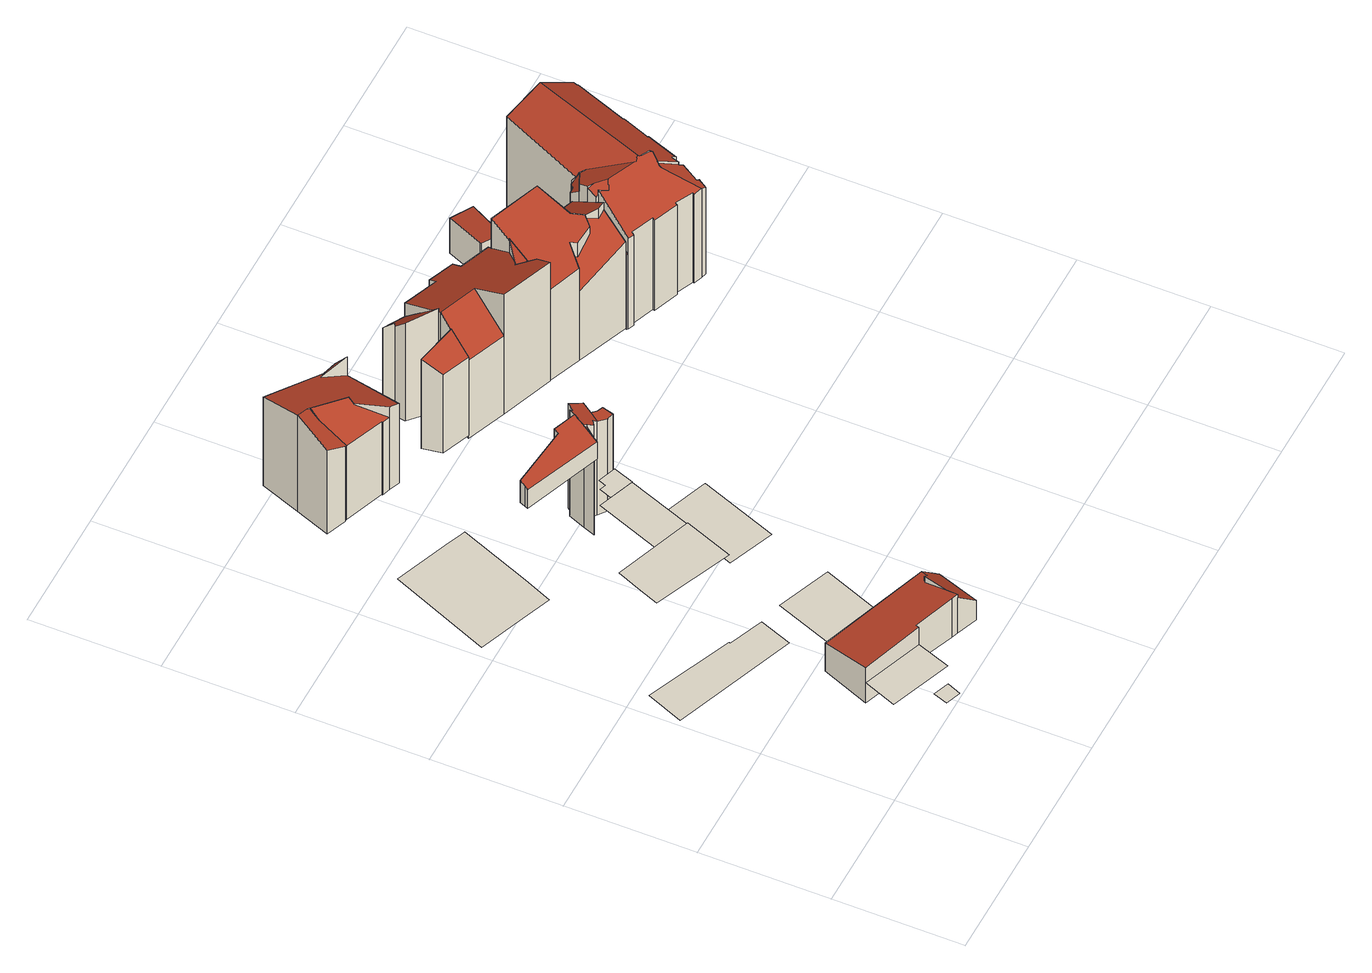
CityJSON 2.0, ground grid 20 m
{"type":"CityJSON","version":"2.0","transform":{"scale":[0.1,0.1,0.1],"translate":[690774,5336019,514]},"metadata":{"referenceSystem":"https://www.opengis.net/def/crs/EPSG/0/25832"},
"CityObjects":{
"building1":{"type":"Building","attributes":{"area_m2":55.53,"max_x":690797.88,"max_y":5336030,"min_x":690786.38,"min_y":5336021.5,"rf_extrusion_mode":"skip","rf_force_lod11":false,"rf_h_ground":518.7,"rf_h_pc_98p":0,"rf_h_roof_50p":0,"rf_h_roof_70p":0,"rf_h_roof_max":0,"rf_h_roof_min":0,"rf_is_glass_roof":false,"rf_nodata_frac":0.977,"rf_nodata_r":0,"rf_pc_select":"_HIGHEST_YET_INSUFFICIENT_COVERAGE","rf_pc_year":2026,"rf_pointcloud_unusable":true,"rf_pt_density":11.2,"rf_roof_planes":0,"rf_roof_type":"no points","rf_success":true,"rf_t_run":7,"source_file":"690_5336.gml"},"geometry":[{"type":"MultiSurface","lod":"0","boundaries":[[[0,1,2,3]]]}]},
"building2":{"type":"Building","attributes":{"area_m2":118.25,"max_x":690795.81,"max_y":5336057,"min_x":690774.81,"min_y":5336044,"rf_extrusion_mode":"skip","rf_force_lod11":false,"rf_h_ground":514.73,"rf_h_pc_98p":0,"rf_h_roof_50p":0,"rf_h_roof_70p":0,"rf_h_roof_max":0,"rf_h_roof_min":0,"rf_is_glass_roof":false,"rf_nodata_frac":1,"rf_nodata_r":0,"rf_pc_select":"_HIGHEST_YET_INSUFFICIENT_COVERAGE","rf_pc_year":0,"rf_pointcloud_unusable":true,"rf_pt_density":0,"rf_roof_planes":0,"rf_roof_type":"no points","rf_success":true,"rf_t_run":0,"source_file":"690_5336.gml"},"geometry":[{"type":"MultiSurface","lod":"0","boundaries":[[[4,5,6,7,8,9,10]]]}]},
"building3":{"type":"Building","attributes":{"area_m2":5.8,"max_x":690795.94,"max_y":5336022.5,"min_x":690792.81,"min_y":5336019,"rf_extrusion_mode":"skip","rf_force_lod11":false,"rf_h_ground":515.04,"rf_h_pc_98p":0,"rf_h_roof_50p":0,"rf_h_roof_70p":0,"rf_h_roof_max":0,"rf_h_roof_min":0,"rf_is_glass_roof":false,"rf_nodata_frac":0.25,"rf_nodata_r":0,"rf_pc_select":"_HIGHEST_YET_INSUFFICIENT_COVERAGE","rf_pc_year":2026,"rf_pointcloud_unusable":true,"rf_pt_density":12.44,"rf_roof_planes":0,"rf_roof_type":"no points","rf_success":true,"rf_t_run":3,"source_file":"690_5336.gml"},"geometry":[{"type":"MultiSurface","lod":"0","boundaries":[[[11,12,13,14]]]}]},
"building4":{"type":"Building","attributes":{"area_m2":101.1,"max_x":690793.38,"max_y":5336063.5,"min_x":690778.38,"min_y":5336051.5,"rf_extrusion_mode":"skip","rf_force_lod11":false,"rf_h_ground":532.24,"rf_h_pc_98p":0,"rf_h_roof_50p":0,"rf_h_roof_70p":0,"rf_h_roof_max":0,"rf_h_roof_min":0,"rf_is_glass_roof":false,"rf_nodata_frac":1,"rf_nodata_r":0,"rf_pc_select":"_HIGHEST_YET_INSUFFICIENT_COVERAGE","rf_pc_year":0,"rf_pointcloud_unusable":true,"rf_pt_density":0,"rf_roof_planes":0,"rf_roof_type":"no points","rf_success":true,"rf_t_run":0,"source_file":"690_5336.gml"},"geometry":[{"type":"MultiSurface","lod":"0","boundaries":[[[15,16,17,18,19]]]}]},
"building5":{"type":"Building","attributes":{"area_m2":160.46,"max_x":690811.12,"max_y":5336037.5,"min_x":690788.38,"min_y":5336023,"rf_extrusion_mode":"standard","rf_force_lod11":false,"rf_h_ground":514.7,"rf_h_pc_98p":0,"rf_h_roof_50p":521.52,"rf_h_roof_70p":521.89,"rf_h_roof_max":522.26,"rf_h_roof_min":518.36,"rf_h_roof_ridge":522.28,"rf_is_glass_roof":false,"rf_nodata_frac":0.54,"rf_nodata_r":0,"rf_pc_select":"_HIGHEST_YET_INSUFFICIENT_COVERAGE","rf_pc_year":2026,"rf_pointcloud_unusable":false,"rf_pt_density":106.25,"rf_ridgelines":1,"rf_rmse_lod22":0.332,"rf_roof_planes":4,"rf_roof_type":"slanted","rf_success":true,"rf_t_run":78,"rf_volume_lod22":1037.37,"source_file":"690_5336.gml"},"children":["building5-1"]},
"building5-1":{"type":"BuildingPart","parents":["building5"],"geometry":[{"type":"Solid","lod":"2.2","boundaries":[[[[20,21,22,23,24,25,26,27,28]],[[29,26,25,30]],[[30,25,24,31]],[[31,24,23,32]],[[33,21,20,34]],[[32,23,22,35]],[[36,37,38]],[[34,20,28,39]],[[40,27,26,29]],[[39,28,27,40]],[[35,22,21,33,41]],[[42,43,44]],[[41,33,44]],[[37,36,43,42]],[[43,36,38,40,29,30,31,32,35,41,44]],[[37,42,44,33,34,39,40,38]]]],"semantics":{"surfaces":[{"type":"GroundSurface"},{"type":"WallSurface","on_footprint_edge":true},{"type":"WallSurface","on_footprint_edge":false},{"type":"RoofSurface","rf_azimuth":3.85,"rf_h_roof_50p":521.33,"rf_h_roof_70p":521.59,"rf_h_roof_max":522.59,"rf_h_roof_min":520.3,"rf_slope":9.93},{"type":"RoofSurface","rf_azimuth":107.46,"rf_h_roof_50p":520.22,"rf_h_roof_70p":521.01,"rf_h_roof_max":522.59,"rf_h_roof_min":518.14,"rf_slope":42.85}],"values":[[0,1,1,1,1,1,2,1,1,1,1,2,2,2,3,4]]}}]},
"building6":{"type":"Building","attributes":{"area_m2":212.73,"max_x":690792.81,"max_y":5336096.5,"min_x":690774.56,"min_y":5336076.5,"rf_extrusion_mode":"standard","rf_force_lod11":false,"rf_h_ground":515.73,"rf_h_pc_98p":0,"rf_h_roof_50p":534.66,"rf_h_roof_70p":534.8,"rf_h_roof_max":535.06,"rf_h_roof_min":530.99,"rf_is_glass_roof":false,"rf_nodata_frac":0.582,"rf_nodata_r":0,"rf_pc_select":"_HIGHEST_YET_INSUFFICIENT_COVERAGE","rf_pc_year":2026,"rf_pointcloud_unusable":false,"rf_pt_density":7.04,"rf_ridgelines":0,"rf_rmse_lod22":0,"rf_roof_planes":2,"rf_roof_type":"slanted","rf_success":true,"rf_t_run":19,"rf_volume_lod22":0,"source_file":"690_5336.gml"},"geometry":[{"type":"MultiSurface","lod":"0","boundaries":[[[45,46,47,48,49,50,51,52]]]}]},
"building7":{"type":"Building","attributes":{"area_m2":65.28,"max_x":690797.19,"max_y":5336071,"min_x":690787.69,"min_y":5336059,"rf_extrusion_mode":"skip","rf_force_lod11":false,"rf_h_ground":531.93,"rf_h_pc_98p":0,"rf_h_roof_50p":0,"rf_h_roof_70p":0,"rf_h_roof_max":0,"rf_h_roof_min":0,"rf_is_glass_roof":false,"rf_nodata_frac":0.969,"rf_nodata_r":0,"rf_pc_select":"_HIGHEST_YET_INSUFFICIENT_COVERAGE","rf_pc_year":2026,"rf_pointcloud_unusable":true,"rf_pt_density":4.5,"rf_roof_planes":0,"rf_roof_type":"no points","rf_success":true,"rf_t_run":5,"source_file":"690_5336.gml"},"geometry":[{"type":"MultiSurface","lod":"0","boundaries":[[[53,54,55,56]]]}]},
"building8":{"type":"Building","attributes":{"area_m2":98.35,"max_x":690802.12,"max_y":5336063,"min_x":690790.44,"min_y":5336048.5,"rf_extrusion_mode":"skip","rf_force_lod11":false,"rf_h_ground":530.83,"rf_h_pc_98p":0,"rf_h_roof_50p":0,"rf_h_roof_70p":0,"rf_h_roof_max":0,"rf_h_roof_min":0,"rf_is_glass_roof":false,"rf_nodata_frac":0.954,"rf_nodata_r":0,"rf_pc_select":"_HIGHEST_YET_INSUFFICIENT_COVERAGE","rf_pc_year":2026,"rf_pointcloud_unusable":true,"rf_pt_density":10.67,"rf_roof_planes":0,"rf_roof_type":"no points","rf_success":true,"rf_t_run":1,"source_file":"690_5336.gml"},"geometry":[{"type":"MultiSurface","lod":"0","boundaries":[[[57,58,59,60]]]}]},
"building9":{"type":"Building","attributes":{"area_m2":113.41,"max_x":690807.62,"max_y":5336048,"min_x":690794.75,"min_y":5336033,"rf_extrusion_mode":"standard","rf_force_lod11":false,"rf_h_ground":514.87,"rf_h_pc_98p":0,"rf_h_roof_50p":518.55,"rf_h_roof_70p":518.58,"rf_h_roof_max":518.71,"rf_h_roof_min":518.32,"rf_is_glass_roof":false,"rf_nodata_frac":0.562,"rf_nodata_r":0,"rf_pc_select":"_HIGHEST_YET_INSUFFICIENT_COVERAGE","rf_pc_year":2026,"rf_pointcloud_unusable":false,"rf_pt_density":38.87,"rf_ridgelines":0,"rf_rmse_lod22":0,"rf_roof_planes":2,"rf_roof_type":"slanted","rf_success":true,"rf_t_run":45,"rf_volume_lod22":0,"source_file":"690_5336.gml"},"geometry":[{"type":"MultiSurface","lod":"0","boundaries":[[[61,62,63,64]]]}]},
"building10":{"type":"Building","attributes":{"area_m2":12.14,"max_x":690798.31,"max_y":5336073,"min_x":690793.38,"min_y":5336069,"rf_extrusion_mode":"skip","rf_force_lod11":false,"rf_h_ground":531.98,"rf_h_pc_98p":0,"rf_h_roof_50p":0,"rf_h_roof_70p":0,"rf_h_roof_max":0,"rf_h_roof_min":0,"rf_is_glass_roof":false,"rf_nodata_frac":0.854,"rf_nodata_r":0,"rf_pc_select":"_HIGHEST_YET_INSUFFICIENT_COVERAGE","rf_pc_year":2026,"rf_pointcloud_unusable":true,"rf_pt_density":9.14,"rf_roof_planes":0,"rf_roof_type":"no points","rf_success":true,"rf_t_run":2,"source_file":"690_5336.gml"},"geometry":[{"type":"MultiSurface","lod":"0","boundaries":[[[65,66,67,68,69,70]]]}]},
"building11":{"type":"Building","attributes":{"area_m2":177.84,"max_x":690805,"max_y":5336092,"min_x":690786.44,"min_y":5336074.5,"rf_extrusion_mode":"standard","rf_force_lod11":false,"rf_h_ground":530.38,"rf_h_pc_98p":0,"rf_h_roof_50p":534.55,"rf_h_roof_70p":534.89,"rf_h_roof_max":535.5,"rf_h_roof_min":533.78,"rf_is_glass_roof":false,"rf_nodata_frac":0.582,"rf_nodata_r":0,"rf_pc_select":"_HIGHEST_YET_INSUFFICIENT_COVERAGE","rf_pc_year":2026,"rf_pointcloud_unusable":false,"rf_pt_density":15,"rf_ridgelines":0,"rf_rmse_lod22":1.57,"rf_roof_planes":4,"rf_roof_type":"slanted","rf_success":true,"rf_t_run":36,"rf_volume_lod22":179.63,"source_file":"690_5336.gml"},"children":["building11-1"]},
"building11-1":{"type":"BuildingPart","parents":["building11"],"geometry":[{"type":"Solid","lod":"2.2","boundaries":[[[[71,72,73,74,75,76,77]],[[78,74,73,79]],[[80,71,77,81]],[[82,75,74,78]],[[83,76,75,82]],[[81,77,76,83]],[[79,73,72,84]],[[84,72,71,80]],[[84,80,81,83,82,78,79]]]],"semantics":{"surfaces":[{"type":"GroundSurface"},{"type":"WallSurface","on_footprint_edge":true},{"type":"RoofSurface","rf_azimuth":196.84,"rf_h_roof_50p":534.69,"rf_h_roof_70p":534.97,"rf_h_roof_max":535.79,"rf_h_roof_min":533.89,"rf_slope":22.29}],"values":[[0,1,1,1,1,1,1,1,2]]}}]},
"building12":{"type":"Building","attributes":{"area_m2":165.88,"max_x":690801.81,"max_y":5336120.5,"min_x":690784.88,"min_y":5336104,"rf_extrusion_mode":"standard","rf_force_lod11":false,"rf_h_ground":515.28,"rf_h_pc_98p":0,"rf_h_roof_50p":531.54,"rf_h_roof_70p":532.38,"rf_h_roof_max":534.29,"rf_h_roof_min":529.24,"rf_h_roof_ridge":530.92,"rf_is_glass_roof":false,"rf_nodata_frac":0.485,"rf_nodata_r":0,"rf_pc_select":"_HIGHEST_YET_INSUFFICIENT_COVERAGE","rf_pc_year":2026,"rf_pointcloud_unusable":false,"rf_pt_density":13.06,"rf_ridgelines":1,"rf_rmse_lod22":0.379,"rf_roof_planes":6,"rf_roof_type":"slanted","rf_success":true,"rf_t_run":30,"rf_volume_lod22":2686.01,"source_file":"690_5336.gml"},"children":["building12-1"]},
"building12-1":{"type":"BuildingPart","parents":["building12"],"geometry":[{"type":"Solid","lod":"2.2","boundaries":[[[[85,86,87,88,89,90,91,92,93,94,95,96,97]],[[98,96,95,99]],[[100,97,96,98]],[[101,85,97,100]],[[102,103,104,105]],[[106,93,92,107]],[[108,94,93,106]],[[105,104,91,90,109]],[[107,92,91,104]],[[110,111,89,88,112]],[[99,95,94,108]],[[113,87,86,114]],[[115,116,111,110]],[[109,90,89,111]],[[112,88,87,113]],[[114,86,85,101]],[[116,115,117]],[[118,119,120]],[[103,102,120]],[[121,122,123]],[[122,121,124]],[[119,118,121]],[[113,117,115,110,112]],[[122,124,101,100,98,99,108,123]],[[119,121,123,108,106,107,104,103,120]],[[121,118,120,102,105,109,111,116,117,113,114,101,124]]]],"semantics":{"surfaces":[{"type":"GroundSurface"},{"type":"WallSurface","on_footprint_edge":true},{"type":"WallSurface","on_footprint_edge":false},{"type":"RoofSurface","rf_azimuth":12.38,"rf_h_roof_50p":530.07,"rf_h_roof_70p":530.57,"rf_h_roof_max":532.22,"rf_h_roof_min":529,"rf_slope":52.86},{"type":"RoofSurface","rf_azimuth":149.45,"rf_h_roof_50p":532.52,"rf_h_roof_70p":533.13,"rf_h_roof_max":534.55,"rf_h_roof_min":530.27,"rf_slope":34.66},{"type":"RoofSurface","rf_azimuth":199.09,"rf_h_roof_50p":531.54,"rf_h_roof_70p":532.05,"rf_h_roof_max":533.4,"rf_h_roof_min":529.86,"rf_slope":28.36},{"type":"RoofSurface","rf_azimuth":77.17,"rf_h_roof_50p":531.35,"rf_h_roof_70p":532,"rf_h_roof_max":534.28,"rf_h_roof_min":529.03,"rf_slope":22.25}],"values":[[0,1,1,1,2,1,1,1,1,1,1,1,2,1,1,1,2,2,2,2,2,2,3,4,5,6]]}}]},
"building13":{"type":"Building","attributes":{"area_m2":359.8,"max_x":690824.88,"max_y":5336087.5,"min_x":690795,"min_y":5336060.5,"rf_extrusion_mode":"standard","rf_force_lod11":false,"rf_h_ground":514.61,"rf_h_pc_98p":0,"rf_h_roof_50p":532.86,"rf_h_roof_70p":533.16,"rf_h_roof_max":533.78,"rf_h_roof_min":532.09,"rf_h_roof_ridge":533.47,"rf_is_glass_roof":false,"rf_nodata_frac":0.483,"rf_nodata_r":0,"rf_pc_select":"_HIGHEST_YET_INSUFFICIENT_COVERAGE","rf_pc_year":2026,"rf_pointcloud_unusable":false,"rf_pt_density":21.62,"rf_ridgelines":1,"rf_rmse_lod22":9.68,"rf_roof_planes":7,"rf_roof_type":"slanted","rf_success":true,"rf_t_run":76,"rf_volume_lod22":322.6,"source_file":"690_5336.gml"},"children":["building13-1"]},
"building13-1":{"type":"BuildingPart","parents":["building13"],"geometry":[{"type":"Solid","lod":"2.2","boundaries":[[[[125,126,127,128,129,130,131,132,133,134,135,136,137,138,139]],[[140,132,131,141]],[[142,133,132,140]],[[143,126,125,144]],[[145,146,144,147]],[[146,127,126,143]],[[148,128,127,146,145]],[[147,144,125,139,149]],[[150,137,136,151]],[[152,135,134,153]],[[149,139,138,154]],[[154,138,137,150]],[[153,134,133,142]],[[155,130,129,156]],[[156,129,128,148]],[[141,131,130,155]],[[151,136,135,152]],[[146,143,144]],[[141,155,156,148,145,147,149,154,150,140]],[[151,152,153,142,140,150]]]],"semantics":{"surfaces":[{"type":"GroundSurface"},{"type":"WallSurface","on_footprint_edge":true},{"type":"WallSurface","on_footprint_edge":false},{"type":"RoofSurface","rf_azimuth":158.19,"rf_h_roof_50p":534.46,"rf_h_roof_70p":534.46,"rf_h_roof_max":534.63,"rf_h_roof_min":534.35,"rf_slope":30.71},{"type":"RoofSurface","rf_azimuth":129.31,"rf_h_roof_50p":534.56,"rf_h_roof_70p":534.98,"rf_h_roof_max":535.87,"rf_h_roof_min":533.43,"rf_slope":34.94},{"type":"RoofSurface","rf_azimuth":143.44,"rf_h_roof_50p":533.21,"rf_h_roof_70p":533.29,"rf_h_roof_max":533.63,"rf_h_roof_min":532.95,"rf_slope":11.26}],"values":[[0,1,1,1,2,1,1,1,1,1,1,1,1,1,1,1,1,3,4,5]]}}]},
"building14":{"type":"Building","attributes":{"area_m2":167.84,"max_x":690814.25,"max_y":5336116,"min_x":690797.38,"min_y":5336099.5,"rf_extrusion_mode":"standard","rf_force_lod11":false,"rf_h_ground":515.13,"rf_h_pc_98p":0,"rf_h_roof_50p":532.92,"rf_h_roof_70p":533.45,"rf_h_roof_max":535.61,"rf_h_roof_min":530.88,"rf_is_glass_roof":false,"rf_nodata_frac":0.7,"rf_nodata_r":0,"rf_pc_select":"_HIGHEST_YET_INSUFFICIENT_COVERAGE","rf_pc_year":2026,"rf_pointcloud_unusable":false,"rf_pt_density":10.59,"rf_ridgelines":0,"rf_rmse_lod22":2.82,"rf_roof_planes":4,"rf_roof_type":"slanted","rf_success":true,"rf_t_run":12,"rf_volume_lod22":710.89,"source_file":"690_5336.gml"},"children":["building14-1","building14-2"]},
"building14-1":{"type":"BuildingPart","parents":["building14"],"geometry":[{"type":"Solid","lod":"2.2","boundaries":[[[[157,158,159,160,161,162]],[[163,160,159,164]],[[164,159,158,165]],[[166,161,160,163]],[[167,157,162,168]],[[168,162,161,166]],[[165,158,157,167]],[[165,167,168,166,163,164]]]],"semantics":{"surfaces":[{"type":"GroundSurface"},{"type":"WallSurface","on_footprint_edge":true},{"type":"RoofSurface","rf_azimuth":31.38,"rf_h_roof_50p":532.03,"rf_h_roof_70p":533.13,"rf_h_roof_max":535.29,"rf_h_roof_min":528.5,"rf_slope":46.57}],"values":[[0,1,1,1,1,1,1,2]]}}]},
"building14-2":{"type":"BuildingPart","parents":["building14"],"geometry":[{"type":"Solid","lod":"2.2","boundaries":[[[[169,170,171,172]],[[173,169,172,174]],[[174,172,171,175]],[[175,171,170,176]],[[176,170,169,173]],[[176,173,174,175]]]],"semantics":{"surfaces":[{"type":"GroundSurface"},{"type":"WallSurface","on_footprint_edge":true},{"type":"RoofSurface","rf_azimuth":201.73,"rf_h_roof_50p":532.27,"rf_h_roof_70p":532.74,"rf_h_roof_max":533.74,"rf_h_roof_min":530.86,"rf_slope":40.01}],"values":[[0,1,1,1,1,2]]}}]},
"building15":{"type":"Building","attributes":{"area_m2":195.93,"max_x":690828.19,"max_y":5336111,"min_x":690809.56,"min_y":5336094,"rf_extrusion_mode":"standard","rf_force_lod11":false,"rf_h_ground":514.5,"rf_h_pc_98p":0,"rf_h_roof_50p":533.95,"rf_h_roof_70p":534.43,"rf_h_roof_max":536.22,"rf_h_roof_min":531.08,"rf_h_roof_ridge":535.21,"rf_is_glass_roof":false,"rf_nodata_frac":0.662,"rf_nodata_r":0,"rf_pc_select":"_HIGHEST_YET_INSUFFICIENT_COVERAGE","rf_pc_year":2026,"rf_pointcloud_unusable":false,"rf_pt_density":10.07,"rf_ridgelines":2,"rf_rmse_lod22":0.99,"rf_roof_planes":4,"rf_roof_type":"slanted","rf_success":true,"rf_t_run":30,"rf_volume_lod22":3814.04,"source_file":"690_5336.gml"},"children":["building15-1"]},
"building15-1":{"type":"BuildingPart","parents":["building15"],"geometry":[{"type":"Solid","lod":"2.2","boundaries":[[[[177,178,179,180,181,182,183,184,185,186,187,188]],[[189,186,185,190]],[[191,187,186,189]],[[190,185,184,192]],[[192,184,183,193]],[[194,195,196]],[[197,198,196]],[[193,183,182,199]],[[200,201,179,178,202]],[[203,180,179,201]],[[204,181,180,203]],[[198,188,187,191]],[[205,177,188,198,197]],[[199,182,181,204]],[[206,205,195,194]],[[201,200,207]],[[202,178,177,205,206]],[[195,205,197,196]],[[201,207,204,203]],[[202,206,194,196,198,191,189,190,192,193,199,204,207,200]]]],"semantics":{"surfaces":[{"type":"GroundSurface"},{"type":"WallSurface","on_footprint_edge":true},{"type":"WallSurface","on_footprint_edge":false},{"type":"RoofSurface","rf_azimuth":178.09,"rf_h_roof_50p":535.64,"rf_h_roof_70p":535.87,"rf_h_roof_max":536.46,"rf_h_roof_min":534.44,"rf_slope":25.7},{"type":"RoofSurface","rf_azimuth":201.14,"rf_h_roof_50p":533.04,"rf_h_roof_70p":534.18,"rf_h_roof_max":537.92,"rf_h_roof_min":530.3,"rf_slope":42.25},{"type":"RoofSurface","rf_azimuth":21.66,"rf_h_roof_50p":533.85,"rf_h_roof_70p":535.18,"rf_h_roof_max":538.17,"rf_h_roof_min":530.46,"rf_slope":28.68}],"values":[[0,1,1,1,1,2,2,1,1,1,1,1,1,1,2,2,1,3,4,5]]}}]},
"building16":{"type":"Building","attributes":{"area_m2":160.98,"max_x":690840.81,"max_y":5336104.5,"min_x":690823.75,"min_y":5336088.5,"rf_extrusion_mode":"standard","rf_force_lod11":false,"rf_h_ground":514.56,"rf_h_pc_98p":0,"rf_h_roof_50p":532.28,"rf_h_roof_70p":534.05,"rf_h_roof_max":536.3,"rf_h_roof_min":530.03,"rf_is_glass_roof":false,"rf_nodata_frac":0.599,"rf_nodata_r":0,"rf_pc_select":"_HIGHEST_YET_INSUFFICIENT_COVERAGE","rf_pc_year":2026,"rf_pointcloud_unusable":false,"rf_pt_density":50.25,"rf_ridgelines":0,"rf_rmse_lod22":0.932,"rf_roof_planes":8,"rf_roof_type":"slanted","rf_success":true,"rf_t_run":33,"rf_volume_lod22":3179.58,"source_file":"690_5336.gml"},"children":["building16-1"]},
"building16-1":{"type":"BuildingPart","parents":["building16"],"geometry":[{"type":"Solid","lod":"2.2","boundaries":[[[[208,209,210,211,212,213,214,215,216]],[[217,218,219,220]],[[221,222,218,217]],[[223,224,212,211,225]],[[220,219,213,212,224]],[[226,214,213,219]],[[222,215,214,226]],[[225,211,210,227]],[[228,229,230,231]],[[227,210,209,232,233]],[[233,232,234,235]],[[236,237,224,223]],[[238,239,216,215,222,221]],[[240,241,239,238]],[[242,243,241,240]],[[244,242,237,236]],[[245,208,216,239]],[[232,209,208,245]],[[235,234,229,228]],[[231,230,243,242,244]],[[222,226,219,218]],[[237,242,240,238,221,217,220,224]],[[231,244,236,223,225,227,233,235,228]],[[243,230,229,234,232,245,239,241]]]],"semantics":{"surfaces":[{"type":"GroundSurface"},{"type":"WallSurface","on_footprint_edge":false},{"type":"WallSurface","on_footprint_edge":true},{"type":"RoofSurface","rf_azimuth":20.41,"rf_h_roof_50p":529.92,"rf_h_roof_70p":530.14,"rf_h_roof_max":531.37,"rf_h_roof_min":529.45,"rf_slope":36.28},{"type":"RoofSurface","rf_azimuth":5.82,"rf_h_roof_50p":532.99,"rf_h_roof_70p":534.19,"rf_h_roof_max":538.05,"rf_h_roof_min":529.71,"rf_slope":37.8},{"type":"RoofSurface","rf_azimuth":204.12,"rf_h_roof_50p":535.63,"rf_h_roof_70p":536.57,"rf_h_roof_max":538.16,"rf_h_roof_min":532.86,"rf_slope":23.77},{"type":"RoofSurface","rf_azimuth":229.96,"rf_h_roof_50p":532.05,"rf_h_roof_70p":533.15,"rf_h_roof_max":536.16,"rf_h_roof_min":528.48,"rf_slope":41.06}],"values":[[0,1,1,2,2,2,2,2,1,2,1,1,2,1,1,1,2,2,1,1,3,4,5,6]]}}]},
"building17":{"type":"Building","attributes":{"area_m2":28.83,"max_x":690843.75,"max_y":5336116,"min_x":690836.75,"min_y":5336109,"rf_extrusion_mode":"standard","rf_force_lod11":false,"rf_h_ground":514.51,"rf_h_pc_98p":0,"rf_h_roof_50p":520.18,"rf_h_roof_70p":521.58,"rf_h_roof_max":521.98,"rf_h_roof_min":519.98,"rf_is_glass_roof":false,"rf_nodata_frac":0.623,"rf_nodata_r":0,"rf_pc_select":"_HIGHEST_YET_INSUFFICIENT_COVERAGE","rf_pc_year":2026,"rf_pointcloud_unusable":false,"rf_pt_density":70.79,"rf_ridgelines":0,"rf_rmse_lod22":0.246,"rf_roof_planes":2,"rf_roof_type":"slanted","rf_success":true,"rf_t_run":25,"rf_volume_lod22":179.45,"source_file":"690_5336.gml"},"children":["building17-1"]},
"building17-1":{"type":"BuildingPart","parents":["building17"],"geometry":[{"type":"Solid","lod":"2.2","boundaries":[[[[246,247,248,249,250,251]],[[252,250,249,253]],[[254,251,250,252]],[[255,246,251,254]],[[253,249,248,256]],[[256,248,247,257]],[[257,247,246,255]],[[257,255,254,252,253,256]]]],"semantics":{"surfaces":[{"type":"GroundSurface"},{"type":"WallSurface","on_footprint_edge":true},{"type":"RoofSurface","rf_azimuth":110.78,"rf_h_roof_50p":520.77,"rf_h_roof_70p":521.1,"rf_h_roof_max":521.61,"rf_h_roof_min":519.86,"rf_slope":18.57}],"values":[[0,1,1,1,1,1,1,2]]}}]},
"building18":{"type":"Building","attributes":{"area_m2":337.88,"max_x":690859.69,"max_y":5336112,"min_x":690836.62,"min_y":5336083,"rf_extrusion_mode":"standard","rf_force_lod11":false,"rf_h_ground":514.51,"rf_h_pc_98p":0,"rf_h_roof_50p":535.72,"rf_h_roof_70p":536.49,"rf_h_roof_max":537.48,"rf_h_roof_min":532.56,"rf_h_roof_ridge":537.68,"rf_is_glass_roof":false,"rf_nodata_frac":0.00148,"rf_nodata_r":0,"rf_pc_select":"PREFERRED_AND_LATEST","rf_pc_year":2026,"rf_pointcloud_unusable":false,"rf_pt_density":584.37,"rf_ridgelines":2,"rf_rmse_lod22":1.21,"rf_roof_planes":20,"rf_roof_type":"slanted","rf_success":true,"rf_t_run":201,"rf_volume_lod22":7108.53,"source_file":"690_5336.gml"},"children":["building18-1"]},
"building18-1":{"type":"BuildingPart","parents":["building18"],"geometry":[{"type":"Solid","lod":"2.2","boundaries":[[[[258,259,260,261,262,263,264,265,266,267,268,269,270,271,272,273,274,275,276,277,278,279,280,281,282,283,284,285,286,287,288,289,290,291,292,293]],[[294,273,272,295]],[[296,289,288,297]],[[298,290,289,296]],[[299,300,301,302]],[[303,285,284,304]],[[305,286,285,303]],[[306,271,270,307]],[[307,270,269,308]],[[309,282,281,310]],[[311,277,276,312]],[[313,278,277,311,314]],[[315,316,275,274,317]],[[317,274,273,294]],[[310,281,280,318]],[[319,320,318,321]],[[295,272,271,306]],[[322,267,266,323]],[[324,268,267,322]],[[308,269,268,324]],[[312,276,275,316]],[[325,326,327]],[[328,265,264,329]],[[329,264,263,330]],[[323,266,265,328]],[[331,332,333,334]],[[335,336,337,332,331]],[[314,311,338,339]],[[340,339,338,316,315]],[[341,260,259,342]],[[343,344,345]],[[326,325,345]],[[304,284,283,344,343]],[[346,292,291,347]],[[347,291,290,298]],[[348,258,293,349]],[[349,293,292,346,350]],[[302,301,287,286,305]],[[350,346,300,299]],[[297,288,287,301]],[[351,309,320,319]],[[344,283,282,309,351]],[[330,263,262,352,353]],[[353,352,337,336]],[[334,333,261,260,341]],[[354,355,339,340]],[[356,357,358]],[[359,360,357,356]],[[352,262,261,333]],[[361,362,336,335]],[[363,364,365]],[[364,363,279,278,313,366]],[[366,313,367]],[[355,354,368]],[[369,370,371]],[[370,369,362,361]],[[360,359,361]],[[321,318,280,279,363]],[[342,259,258,348]],[[316,338,311,312]],[[297,301,300,346,347,298,296]],[[320,309,310,318]],[[352,333,332,337]],[[372,327,326,365,364,366,367,373,374]],[[368,373,367,313,314,339,355]],[[375,305,303,304,343,345,325,327,372,374,376]],[[362,369,371,323,328,329,330,353,336]],[[361,359,356,358,375,376,374,373,368,354,340,315,317,294,295,306,307,308,324,322,323,371,370]],[[321,363,365,326,345,344,351,319]],[[342,348,349,350,299,302,305,375,358,357,360,361,335,331,334,341]]]],"semantics":{"surfaces":[{"type":"GroundSurface"},{"type":"WallSurface","on_footprint_edge":true},{"type":"WallSurface","on_footprint_edge":false},{"type":"RoofSurface","rf_azimuth":213.78,"rf_h_roof_50p":534.22,"rf_h_roof_70p":535.08,"rf_h_roof_max":537.18,"rf_h_roof_min":530.28,"rf_slope":43.04},{"type":"RoofSurface","rf_azimuth":109.45,"rf_h_roof_50p":532.26,"rf_h_roof_70p":532.26,"rf_h_roof_max":532.65,"rf_h_roof_min":531.87,"rf_slope":39.69},{"type":"RoofSurface","rf_azimuth":9.99,"rf_h_roof_50p":529.65,"rf_h_roof_70p":529.65,"rf_h_roof_max":533.23,"rf_h_roof_min":529.57,"rf_slope":41.91},{"type":"RoofSurface","rf_azimuth":111.55,"rf_h_roof_50p":532.87,"rf_h_roof_70p":533.87,"rf_h_roof_max":534.19,"rf_h_roof_min":532.44,"rf_slope":42.71},{"type":"RoofSurface","rf_azimuth":26.53,"rf_h_roof_50p":536.47,"rf_h_roof_70p":536.79,"rf_h_roof_max":537.73,"rf_h_roof_min":534.95,"rf_slope":25.77},{"type":"RoofSurface","rf_azimuth":254.87,"rf_h_roof_50p":537.02,"rf_h_roof_70p":537.17,"rf_h_roof_max":537.59,"rf_h_roof_min":536.52,"rf_slope":30.75},{"type":"RoofSurface","rf_azimuth":291.78,"rf_h_roof_50p":536.16,"rf_h_roof_70p":536.75,"rf_h_roof_max":537.86,"rf_h_roof_min":534.27,"rf_slope":25.84},{"type":"RoofSurface","rf_azimuth":134.42,"rf_h_roof_50p":533.64,"rf_h_roof_70p":534.3,"rf_h_roof_max":535.6,"rf_h_roof_min":532.16,"rf_slope":34.85},{"type":"RoofSurface","rf_azimuth":199.68,"rf_h_roof_50p":534.9,"rf_h_roof_70p":535.97,"rf_h_roof_max":537.81,"rf_h_roof_min":532.47,"rf_slope":37.88},{"type":"RoofSurface","rf_azimuth":331.12,"rf_h_roof_50p":533.88,"rf_h_roof_70p":534.17,"rf_h_roof_max":535.71,"rf_h_roof_min":532.81,"rf_slope":55.87},{"type":"RoofSurface","rf_azimuth":109.74,"rf_h_roof_50p":535.6,"rf_h_roof_70p":536.45,"rf_h_roof_max":537.86,"rf_h_roof_min":533.47,"rf_slope":33.96}],"values":[[0,1,1,1,2,1,1,1,1,1,1,1,1,1,1,2,1,1,1,1,1,2,1,1,1,2,2,2,2,1,2,2,1,1,1,1,1,1,2,1,2,1,1,2,1,2,2,2,1,2,2,1,2,2,2,2,2,1,1,3,4,5,6,7,8,9,10,11,12,13]]}}]}
},
"vertices":[
[219,24,47],[238,76,47],[144,111,47],[124,60,47],
[8,324,7],[199,251,7],[218,301,7],[164,323,7],[165,325,7],[44,376,7],[31,381,7],
[220,24,10],[196,33,10],[188,11,10],[211,2,10],
[44,376,182],[165,325,182],[194,400,182],[72,445,182],[55,405,182],
[345,41,7],[313,53,7],[302,57,7],[241,81,7],[238,76,7],[144,111,7],[173,185,7],[340,120,7],[371,108,7],[173,185,63],[144,111,76],[238,76,81],[241,81,80],[313,53,78],[345,41,46],[302,57,84],[325,109,74],[325,109,82],[335,109,74],[371,108,42],[340,120,72],[313,53,84],[321,106,86],[321,106,75],[316,72,81],
[6,619,17],[78,592,17],[124,574,17],[143,619,17],[188,730,17],[183,732,17],[163,740,17],[71,775,17],
[137,421,179],[194,400,179],[232,501,179],[175,522,179],
[235,294,168],[281,415,168],[210,442,168],[164,323,168],
[290,139,9],[337,259,9],[254,291,9],[208,171,9],
[194,515,180],[232,501,180],[243,532,180],[215,542,180],[211,531,180],[201,534,180],
[281,610,164],[263,568,164],[141,614,164],[143,619,164],[147,628,164],[241,616,164],[244,623,164],[143,619,204],[141,614,201],[281,610,216],[244,623,217],[147,628,208],[241,616,214],[263,568,198],
[129,952,13],[152,1014,13],[258,974,13],[278,966,13],[270,944,13],[234,850,13],[218,856,13],[205,861,13],[205,862,13],[144,886,13],[140,887,13],[140,886,13],[109,898,13],[140,886,162],[140,887,162],[109,898,179],[129,952,204],[202,902,180],[202,902,178],[218,856,157],[218,856,178],[205,862,158],[205,861,158],[144,886,159],[234,850,172],[270,944,186],[270,944,149],[278,966,155],[258,974,151],[152,1014,190],[246,972,157],[246,972,156],[256,973,152],[206,912,177],[206,912,184],[203,904,179],[158,947,193],[158,947,191],[151,930,183],[154,950,194],
[277,590,6],[266,574,6],[273,592,6],[284,619,6],[288,616,6],[296,627,6],[321,616,6],[311,600,6],[319,594,6],[329,591,6],[326,574,6],[314,576,6],[301,586,6],[296,590,6],[286,584,6],[311,600,195],[321,616,196],[319,594,193],[266,574,199],[277,590,205],[273,592,211],[273,592,207],[277,590,209],[284,619,217],[286,584,201],[301,586,193],[314,576,190],[326,574,189],[329,591,191],[296,590,198],[296,627,215],[288,616,214],
[345,908,11],[369,920,11],[365,936,11],[403,921,11],[378,859,11],[342,892,11],[403,921,146],[365,936,154],[369,920,166],[378,859,216],[345,908,190],[342,892,206],
[355,803,11],[311,820,11],[306,851,11],[368,835,11],[355,803,167],[368,835,196],[306,851,189],[311,820,167],
[507,773,5],[497,748,5],[416,779,5],[355,803,5],[376,855,5],[403,921,5],[457,900,5],[461,912,5],[501,896,5],[494,880,5],[542,862,5],[527,824,5],[494,880,176],[501,896,166],[542,862,175],[461,912,166],[457,900,173],[494,799,217],[494,799,214],[498,801,215],[527,824,225],[527,824,198],[403,921,173],[416,779,243],[416,779,161],[497,748,242],[355,803,161],[376,855,212],[507,773,201],[507,773,227],[435,832,212],
[627,697,6],[547,729,6],[497,748,6],[539,856,6],[618,825,6],[648,814,6],[668,806,6],[664,794,6],[642,737,6],[641,809,168],[641,809,161],[648,814,156],[648,814,164],[664,794,178],[664,794,165],[618,825,240],[618,825,157],[539,856,238],[668,806,156],[497,748,187],[579,746,201],[579,746,173],[609,742,191],[609,742,205],[547,729,142],[547,729,189],[573,756,175],[573,756,204],[610,772,218],[610,772,199],[642,737,224],[642,737,210],[630,739,223],[630,739,203],[620,755,211],[620,755,206],[620,755,213],[627,697,178],
[658,902,5],[627,913,5],[628,915,5],[651,971,5],[698,958,5],[666,899,5],[698,958,58],[651,971,75],[666,899,61],[658,902,64],[628,915,75],[627,913,75],
[816,788,5],[799,745,5],[801,745,5],[782,695,5],[777,682,5],[766,657,5],[770,655,5],[764,642,5],[756,644,5],[742,649,5],[742,651,5],[714,664,5],[713,661,5],[674,676,5],[675,679,5],[639,693,5],[637,690,5],[628,694,5],[626,695,5],[648,751,5],[653,766,5],[660,782,5],[666,798,5],[668,806,5],[678,802,5],[679,802,5],[685,799,5],[743,929,5],[795,904,5],[847,878,5],[855,874,5],[857,874,5],[855,869,5],[847,872,5],[846,871,5],[814,789,5],[639,693,188],[675,679,187],[857,874,180],[855,874,182],[855,869,180],[844,872,196],[844,872,189],[847,878,189],[847,878,196],[743,929,207],[685,799,204],[795,904,235],[674,676,185],[713,661,184],[714,664,186],[678,802,157],[668,806,155],[648,751,209],[626,695,154],[653,766,227],[648,751,221],[628,694,186],[628,694,154],[637,690,185],[666,798,162],[672,797,197],[672,797,162],[666,798,191],[742,649,182],[756,644,183],[742,651,184],[688,795,206],[688,795,211],[697,789,211],[764,642,178],[770,655,182],[766,657,184],[776,700,200],[776,700,190],[782,695,184],[782,695,196],[771,686,201],[771,686,196],[771,686,190],[652,750,210],[652,750,223],[652,750,233],[801,745,195],[799,745,196],[679,802,201],[679,802,196],[684,798,204],[846,871,188],[847,872,188],[816,788,195],[814,789,197],[846,871,195],[678,802,194],[777,682,184],[777,682,191],[652,749,233],[652,749,224],[746,717,234],[746,717,224],[730,725,235],[748,714,232],[748,714,222],[742,704,223],[742,704,219],[660,782,207],[660,782,222],[687,794,211],[653,766,231],[662,761,231],[662,739,227],[739,700,218],[739,700,219],[739,697,217],[720,729,232],[674,745,235],[719,727,233],[729,728,237],[721,726,233]
]}
